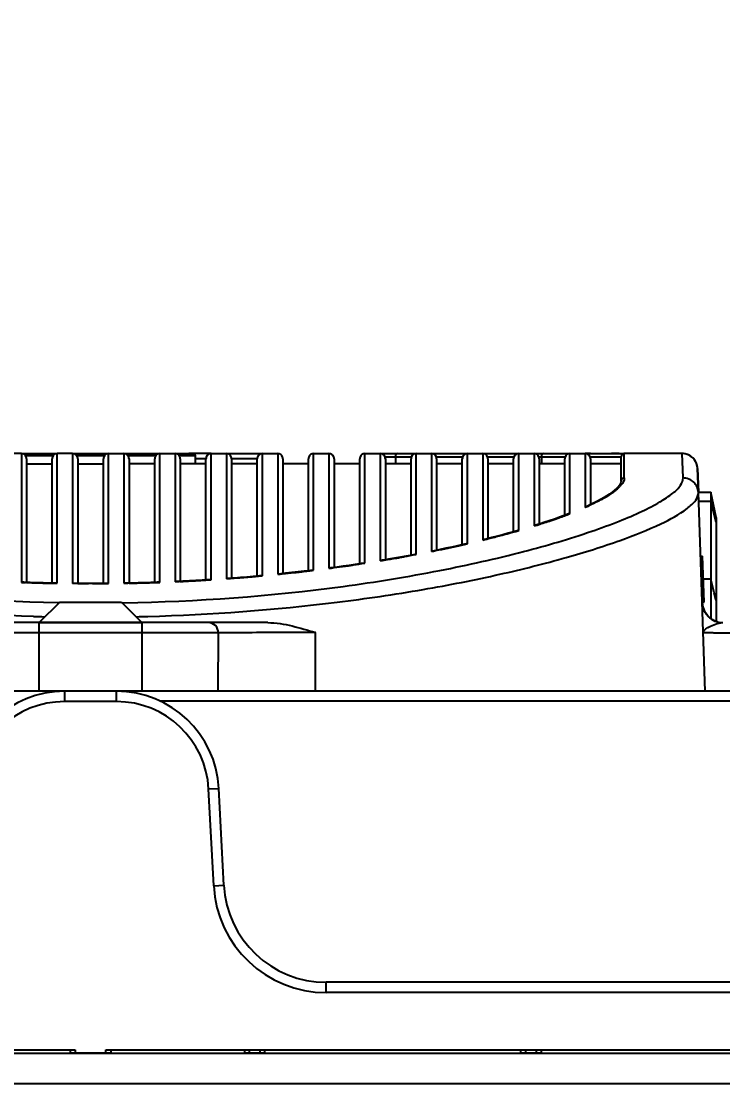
# Model space of a CAD drawing. Header units: millimetres. Extents: x -1070 to 42146, y 1440 to 12921.
# Drawn here: x 903.8 to 972.2, y 3962.4 to 4066.1 of the extents above; entities that cross this region are included whole.
import ezdxf

# ---------------------------------------------------------------- set-up
doc = ezdxf.new("R2010")
doc.units = ezdxf.units.MM
for name, color, linetype in [('DIM', 4, 'Continuous'), ('DW-PLUS-500X750实线CONTINUOUS', 7, 'Continuous'), ('EXT_COPY_GEOM_FEAT', 7, 'Continuous')]:
    doc.layers.add(name, color=color, linetype=linetype)
doc.styles.get("Standard").update_dxf_attribs({"font": 'arial.ttf'})
doc.dimstyles.new('ISO-200', dxfattribs={"dimtxt": 30, "dimasz": 25, "dimexe": 1.25, "dimexo": 5, "dimgap": 5, "dimtad": 1, "dimtoh": 1, "dimdec": 1, "dimdsep": 46, "dimtxsty": 'Standard', "dimcen": 2.5, "dimadec": 0, "dimazin": 0, "dimtfac": 1, "dimtdec": 1, "dimtmove": 0, "dimatfit": 3, "dimfxl": 1, "dimarcsym": 0})

# ---------------------------------------------------------------- blocks, each defined once
blk = doc.blocks.new('*D55')
at = {"layer": 'Defpoints', "color": 0, "transparency": 16777216}
for p in [(1055.52, 4083.8), (765.52, 3974.89), (1055.52, 3974.89)]:
    blk.add_point(p, dxfattribs=at)
at = {"layer": 'DIM', "color": 0, "lineweight": -2, "transparency": 16777216}
for p, q in [((765.52, 3979.89), (765.52, 4085.05)), ((1055.52, 3979.89), (1055.52, 4085.05)), ((790.52, 4083.8), (1030.52, 4083.8))]:
    blk.add_line(p, q, dxfattribs=at)
at = {"layer": 'DIM', "color": 0, "transparency": 16777216}
for points in [[(790.52, 4087.97), (790.52, 4079.64), (765.52, 4083.8)], [(1030.52, 4087.97), (1030.52, 4079.64), (1055.52, 4083.8)]]:
    blk.add_solid(points, dxfattribs=at)
at = {"layer": 'DIM', "color": 0, "lineweight": -3, "transparency": 16777216, "insert": (884.82, 4127.64), "char_height": 30, "attachment_point": 2}
blk.add_mtext('290 [11 3/8"]', dxfattribs=at)
blk = doc.blocks.new('*D56')
at = {"layer": 'Defpoints', "color": 0, "transparency": 16777216}
for p in [(1105.52, 4124.34), (715.52, 3975.69), (1105.52, 3975.69)]:
    blk.add_point(p, dxfattribs=at)
at = {"layer": 'DIM', "color": 0, "lineweight": -2, "transparency": 16777216}
for p, q in [((715.52, 3980.69), (715.52, 4125.59)), ((1105.52, 3980.69), (1105.52, 4125.59)), ((740.52, 4124.34), (1080.52, 4124.34))]:
    blk.add_line(p, q, dxfattribs=at)
at = {"layer": 'DIM', "color": 0, "transparency": 16777216}
for points in [[(740.52, 4128.51), (740.52, 4120.17), (715.52, 4124.34)], [(1080.52, 4128.51), (1080.52, 4120.17), (1105.52, 4124.34)]]:
    blk.add_solid(points, dxfattribs=at)
at = {"layer": 'DIM', "color": 0, "lineweight": -3, "transparency": 16777216, "insert": (884.82, 4168.18), "char_height": 30, "attachment_point": 2}
blk.add_mtext('390 [1\'-3 3/8"]', dxfattribs=at)

msp = doc.modelspace()

# ---------------------------------------------------------------- linework, layer by layer
at = {"color": 7, "linetype": 'Continuous', "lineweight": -3}
for p, q in [((921.155, 4023.89), (920.578, 4023.89)), ((920.966, 4023.39), (920.743, 4023.39)), ((921.373, 4023.39), (920.966, 4023.39)), ((922.272, 4023.89), (921.155, 4023.89)), ((921.772, 4023.39), (921.373, 4023.39)), ((923.772, 4023.89), (924.71, 4023.89)), ((925.189, 4023.39), (924.272, 4023.39)), ((924.71, 4023.89), (925.558, 4023.89)), ((925.755, 4023.39), (925.189, 4023.39)), ((925.558, 4023.89), (926.977, 4023.89)), ((926.283, 4023.39), (925.755, 4023.39)), ((926.772, 4023.39), (926.283, 4023.39)), ((926.977, 4023.89), (927.272, 4023.89)), ((938.772, 4023.89), (939.272, 4023.89)), ((939.272, 4023.89), (940.473, 4023.89)), ((958.22, 4023.89), (959.448, 4023.89)), ((962.067, 4023.89), (961.401, 4023.89)), ((969.717, 4022.443), (969.797, 4020.125)), ((969.797, 4020.14), (971.022, 4020.14)), ((969.829, 4019.236), (971.022, 4019.236)), ((971.522, 4017.64), (971.022, 4020.14)), ((971.022, 4020.14), (971.022, 4019.236)), ((971.522, 4017.188), (971.022, 4019.236)), ((971.022, 4019.236), (971.022, 4011.622)), ((971.522, 4017.64), (971.522, 4017.188)), ((971.522, 4017.188), (971.522, 4015.49)), ((971.522, 4015.49), (971.522, 4009.575)), ((970.015, 4013.89), (970.215, 4013.89)), ((970.372, 4009.39), (970.215, 4013.89)), ((971.022, 4011.622), (970.295, 4011.622)), ((971.342, 4010.31), (971.022, 4011.622)), ((971.022, 4011.622), (971.022, 4010.609)), ((971.022, 4010.609), (971.022, 4010.015)), ((971.022, 4010.015), (971.022, 4009.372)), ((971.498, 4009.672), (971.342, 4010.31)), ((970.172, 4009.39), (970.372, 4009.39)), ((971.022, 4009.372), (971.022, 4008.688)), ((971.522, 4009.575), (971.498, 4009.672)), ((971.522, 4009.575), (971.522, 4009.256)), ((971.522, 4009.256), (971.522, 4008.905)), ((971.522, 4008.905), (971.522, 4007.504)), ((971.022, 4008.688), (971.022, 4007.759)), ((971.536, 4007.495), (971.469, 4007.521)), ((971.604, 4007.474), (971.536, 4007.495))]:
    msp.add_line(p, q, dxfattribs=at)
for points in [[(970.413, 4008.48), (970.356, 4008.595), (970.305, 4008.714), (970.263, 4008.838), (970.228, 4008.965), (970.201, 4009.095), (970.183, 4009.227)], [(970.423, 4008.462), (970.345, 4008.62), (970.279, 4008.789), (970.226, 4008.97), (970.191, 4009.16)], [(970.619, 4008.167), (970.545, 4008.266), (970.476, 4008.37), (970.413, 4008.48)], [(970.607, 4008.183), (970.511, 4008.317), (970.423, 4008.462)], [(971.469, 4007.521), (971.454, 4007.527), (971.359, 4007.569), (971.254, 4007.624), (971.146, 4007.69), (971.037, 4007.766), (970.926, 4007.853), (970.817, 4007.951), (970.709, 4008.061), (970.607, 4008.183)], [(971.47, 4007.521), (971.433, 4007.536), (971.359, 4007.57), (971.281, 4007.609), (971.201, 4007.655), (971.118, 4007.709), (971.033, 4007.769)], [(971.583, 4007.48), (971.566, 4007.485), (971.503, 4007.508), (971.47, 4007.521)], [(971.65, 4007.461), (971.614, 4007.47), (971.604, 4007.474)]]:
    msp.add_lwpolyline(points, dxfattribs=at)
at = {"color": 1, "lineweight": -3}
msp.add_lwpolyline([(660.622, 3965.39), (1160.622, 3965.39), (1160.622, 3962.39), (660.622, 3962.39)], close=True, dxfattribs=at)
at = {"color": 7, "linetype": 'Continuous', "lineweight": -3}
for start, end in [(80.22283, 90), (80.38961, 89.98789), (11.59797, 80.38961), (70.2662, 80.22283), (50.67114, 70.2662), (40.93287, 50.67114), (21.33781, 40.93287), (11.59953, 21.33781), (2, 11.59953), (1.99958, 11.59797)]:
    msp.add_arc((968.217, 4022.39), 1.5, start, end, dxfattribs=at)
at = {"layer": 'DW-PLUS-500X750实线CONTINUOUS', "color": 7, "lineweight": -3}
for p, q in [((907.522, 4009.39), (905.522, 4007.39)), ((907.522, 4009.39), (913.522, 4009.39)), ((913.522, 4009.39), (915.522, 4007.39)), ((905.522, 4000.69), (905.522, 4007.39)), ((905.522, 4007.39), (915.522, 4007.39)), ((915.522, 4007.39), (915.522, 4000.69)), ((989.209, 4000.69), (831.834, 4000.69)), ((908, 3999.69), (908, 4000.69)), ((913.044, 3999.69), (913.044, 4000.69)), ((913.044, 3999.69), (908, 3999.69)), ((989.209, 3999.743), (917.293, 3999.743)), ((922.031, 3991.161), (923.03, 3991.214)), ((923.525, 3981.767), (923.03, 3991.214)), ((922.526, 3981.715), (922.031, 3991.161)), ((922.526, 3981.715), (923.525, 3981.767)), ((1044.522, 3972.29), (933.511, 3972.29)), ((933.511, 3971.29), (933.511, 3972.29)), ((1045.471, 3971.29), (933.511, 3971.29)), ((786.022, 3965.69), (909.022, 3965.69)), ((908.522, 3965.69), (908.522, 3965.39)), ((912.522, 3965.39), (908.522, 3965.39)), ((909.022, 3965.69), (909.022, 3965.39)), ((912.022, 3965.69), (1035.022, 3965.69)), ((912.022, 3965.39), (912.022, 3965.69)), ((912.522, 3965.39), (912.522, 3965.69)), ((925.522, 3965.69), (925.522, 3965.39)), ((927.522, 3965.39), (925.522, 3965.39)), ((925.99, 3965.69), (925.99, 3965.39)), ((927.053, 3965.39), (927.053, 3965.69)), ((927.522, 3965.39), (927.522, 3965.69)), ((927.522, 3965.39), (927.522, 3965.69)), ((952.49, 3965.39), (952.49, 3965.69)), ((954.49, 3965.39), (952.49, 3965.39)), ((952.959, 3965.39), (952.959, 3965.69)), ((954.022, 3965.39), (954.022, 3965.69)), ((954.49, 3965.39), (954.49, 3965.69))]:
    msp.add_line(p, q, dxfattribs=at)
for centre, radius, start, end in [((908, 3990.69), 10, 90, 177), ((913.044, 3990.69), 10, 3, 90), ((908, 3990.69), 9, 90, 177), ((913.044, 3990.69), 9, 3, 90), ((933.511, 3982.29), 11, 183, 270), ((933.511, 3982.29), 10, 183, 270)]:
    msp.add_arc(centre, radius, start, end, dxfattribs=at)
at = {"layer": 'EXT_COPY_GEOM_FEAT', "color": 7, "linetype": 'Continuous', "lineweight": -3}
for p, q in [((903.772, 4023.89), (902.272, 4023.89)), ((903.772, 4023.89), (904.945, 4023.89)), ((903.772, 4023.89), (903.772, 4022.474)), ((904.172, 4023.69), (904.31, 4023.69)), ((904.272, 4023.39), (904.272, 4023.273)), ((904.31, 4023.69), (904.928, 4023.69)), ((904.928, 4023.69), (905.274, 4023.69)), ((904.945, 4023.89), (905.456, 4023.89)), ((905.274, 4023.69), (905.836, 4023.69)), ((905.456, 4023.89), (905.637, 4023.89)), ((905.637, 4023.89), (907.052, 4023.89)), ((905.836, 4023.69), (906.772, 4023.69)), ((906.772, 4023.69), (906.872, 4023.69)), ((906.772, 4023.36), (906.772, 4023.39)), ((906.772, 4022.338), (906.772, 4023.36)), ((907.052, 4023.89), (907.272, 4023.89)), ((908.772, 4023.89), (907.272, 4023.89)), ((907.272, 4023.416), (907.272, 4023.89)), ((907.272, 4022.018), (907.272, 4023.416)), ((908.772, 4023.89), (909.934, 4023.89)), ((908.772, 4023.89), (908.772, 4022.461)), ((909.172, 4023.69), (909.395, 4023.69)), ((909.272, 4023.39), (909.272, 4023.272)), ((909.395, 4023.69), (909.844, 4023.69)), ((909.844, 4023.69), (910.295, 4023.69)), ((909.934, 4023.89), (910.404, 4023.89)), ((910.295, 4023.69), (910.748, 4023.69)), ((910.404, 4023.89), (910.64, 4023.89)), ((910.64, 4023.89), (912.042, 4023.89)), ((910.748, 4023.69), (911.772, 4023.69)), ((911.772, 4023.69), (911.872, 4023.69)), ((911.772, 4023.36), (911.772, 4023.39)), ((911.772, 4022.336), (911.772, 4023.36)), ((912.042, 4023.89), (912.272, 4023.89)), ((912.272, 4023.89), (913.772, 4023.89)), ((912.272, 4023.416), (912.272, 4023.89)), ((912.272, 4022.017), (912.272, 4023.416)), ((913.772, 4023.89), (914.828, 4023.89)), ((913.772, 4023.89), (913.772, 4022.463)), ((914.172, 4023.69), (914.387, 4023.69)), ((914.272, 4023.39), (914.272, 4023.272)), ((914.387, 4023.69), (914.806, 4023.69)), ((914.806, 4023.69), (915.207, 4023.69)), ((914.828, 4023.89), (915.406, 4023.89)), ((915.207, 4023.69), (915.769, 4023.69)), ((915.406, 4023.89), (915.588, 4023.89)), ((915.588, 4023.89), (917.17, 4023.89)), ((915.769, 4023.69), (916.772, 4023.69)), ((916.772, 4023.69), (916.872, 4023.69)), ((916.772, 4023.359), (916.772, 4023.39)), ((916.772, 4022.34), (916.772, 4023.359)), ((917.272, 4023.89), (918.772, 4023.89)), ((917.272, 4023.417), (917.272, 4023.89)), ((917.272, 4022.029), (917.272, 4023.417)), ((918.772, 4023.89), (919.263, 4023.89)), ((918.772, 4023.89), (919.301, 4023.89)), ((918.772, 4023.89), (918.772, 4022.48)), ((919.172, 4023.69), (919.337, 4023.69)), ((919.263, 4023.89), (919.914, 4023.89)), ((919.272, 4023.39), (919.272, 4023.273)), ((919.301, 4023.89), (919.742, 4023.89)), ((919.337, 4023.69), (919.913, 4023.69)), ((919.742, 4023.89), (920.34, 4023.89)), ((919.913, 4023.69), (920.342, 4023.69)), ((919.914, 4023.89), (920.513, 4023.89)), ((920.543, 4023.89), (920.09, 4023.89)), ((920.34, 4023.89), (920.47, 4023.89)), ((920.342, 4023.69), (920.5, 4023.69)), ((920.47, 4023.89), (920.543, 4023.89)), ((920.5, 4023.69), (920.738, 4023.69)), ((920.513, 4023.89), (920.541, 4023.89)), ((920.541, 4023.89), (920.543, 4023.89)), ((920.738, 4023.69), (920.743, 4023.69)), ((920.743, 4022.89), (920.743, 4023.69)), ((921.772, 4023.359), (921.772, 4023.39)), ((921.772, 4022.35), (921.772, 4023.359)), ((922.272, 4023.89), (923.772, 4023.89)), ((922.272, 4023.421), (922.272, 4023.89)), ((922.272, 4022.054), (922.272, 4023.421)), ((923.772, 4023.89), (923.772, 4022.513)), ((924.272, 4023.39), (924.272, 4023.274)), ((926.772, 4023.358), (926.772, 4023.39)), ((926.772, 4022.366), (926.772, 4023.358)), ((927.272, 4023.89), (928.772, 4023.89)), ((927.272, 4023.426), (927.272, 4023.89)), ((927.272, 4022.094), (927.272, 4023.426)), ((928.772, 4023.89), (928.772, 4022.561)), ((929.272, 4023.39), (929.272, 4023.276)), ((931.772, 4023.357), (931.772, 4023.39)), ((931.772, 4022.389), (931.772, 4023.357)), ((932.272, 4023.89), (933.772, 4023.89)), ((932.272, 4023.433), (932.272, 4023.89)), ((932.272, 4022.15), (932.272, 4023.433)), ((933.772, 4023.89), (933.772, 4022.245)), ((934.272, 4023.39), (934.272, 4023.279)), ((936.772, 4023.356), (936.772, 4023.39)), ((936.772, 4022.421), (936.772, 4023.356)), ((937.272, 4023.89), (938.772, 4023.89)), ((937.272, 4023.443), (937.272, 4023.89)), ((937.272, 4021.809), (937.272, 4023.443)), ((938.772, 4023.89), (939.865, 4023.89)), ((938.772, 4023.89), (938.772, 4022.337)), ((939.23, 4023.59), (939.446, 4023.59)), ((939.272, 4023.39), (939.272, 4023.282)), ((939.446, 4023.59), (939.895, 4023.59)), ((939.865, 4023.89), (940.266, 4023.89)), ((939.895, 4023.59), (940.128, 4023.59)), ((940.128, 4023.59), (940.247, 4023.59)), ((940.247, 4023.59), (940.473, 4023.59)), ((940.247, 4023.59), (940.247, 4022.89)), ((940.266, 4023.89), (940.473, 4023.89)), ((940.473, 4023.89), (941.772, 4023.89)), ((940.473, 4023.59), (941.813, 4023.59)), ((941.772, 4023.89), (942.272, 4023.89)), ((941.772, 4023.355), (941.772, 4023.39)), ((941.772, 4022.47), (941.772, 4023.355)), ((942.272, 4023.89), (943.772, 4023.89)), ((942.272, 4023.46), (942.272, 4023.89)), ((942.272, 4021.944), (942.272, 4023.46)), ((943.772, 4023.89), (944.272, 4023.89)), ((943.772, 4023.89), (943.772, 4022.486)), ((944.23, 4023.59), (946.813, 4023.59)), ((944.272, 4023.89), (946.772, 4023.89)), ((944.272, 4023.39), (944.272, 4023.272)), ((946.772, 4023.89), (947.022, 4023.89)), ((946.772, 4023.359), (946.772, 4023.39)), ((946.772, 4022.368), (946.772, 4023.359)), ((947.022, 4023.89), (947.272, 4023.89)), ((947.272, 4023.89), (948.772, 4023.89)), ((947.272, 4023.43), (947.272, 4023.89)), ((947.272, 4022.102), (947.272, 4023.43)), ((948.772, 4023.89), (949.272, 4023.89)), ((948.772, 4023.89), (948.772, 4022.209)), ((949.23, 4023.59), (951.813, 4023.59)), ((949.272, 4023.89), (951.772, 4023.89)), ((949.272, 4023.39), (949.272, 4023.279)), ((951.772, 4023.89), (952.272, 4023.89)), ((951.772, 4023.356), (951.772, 4023.39)), ((951.772, 4022.452), (951.772, 4023.356)), ((952.272, 4023.89), (953.772, 4023.89)), ((952.272, 4023.457), (952.272, 4023.89)), ((952.272, 4021.901), (952.272, 4023.457)), ((953.772, 4023.89), (954.272, 4023.89)), ((953.772, 4023.89), (953.772, 4022.483)), ((954.23, 4023.59), (954.49, 4023.59)), ((954.272, 4023.89), (954.49, 4023.89)), ((954.272, 4023.39), (954.272, 4023.294)), ((954.49, 4023.89), (954.716, 4023.89)), ((954.49, 4023.59), (954.765, 4023.59)), ((954.49, 4023.59), (954.49, 4023.39)), ((954.49, 4023.39), (954.49, 4022.89)), ((954.716, 4023.89), (955.021, 4023.89)), ((954.765, 4023.59), (955.303, 4023.59)), ((955.021, 4023.89), (955.321, 4023.89)), ((955.303, 4023.59), (955.824, 4023.59)), ((955.321, 4023.89), (955.905, 4023.89)), ((955.824, 4023.59), (956.078, 4023.59)), ((955.905, 4023.89), (957.009, 4023.89)), ((956.078, 4023.59), (956.813, 4023.59)), ((956.772, 4023.359), (956.772, 4023.39)), ((956.772, 4022.396), (956.772, 4023.359)), ((957.009, 4023.89), (957.272, 4023.89)), ((957.272, 4023.89), (958.772, 4023.89)), ((957.272, 4023.445), (957.272, 4023.89)), ((957.272, 4022.173), (957.272, 4023.445)), ((958.772, 4023.89), (959.763, 4023.89)), ((958.772, 4023.89), (958.772, 4022.407)), ((959.272, 4023.89), (958.78, 4023.89)), ((959.23, 4023.59), (959.772, 4023.59)), ((959.272, 4023.39), (959.272, 4023.291)), ((959.763, 4023.89), (960.613, 4023.89)), ((959.772, 4023.59), (960.265, 4023.59)), ((960.265, 4023.59), (961.094, 4023.59)), ((960.613, 4023.89), (960.864, 4023.89)), ((960.864, 4023.89), (962.563, 4023.89)), ((961.094, 4023.59), (962.272, 4023.59)), ((961.809, 4023.89), (961.341, 4023.89)), ((962.272, 4023.525), (962.272, 4023.59)), ((962.272, 4023), (962.272, 4023.525)), ((968.217, 4023.89), (962.572, 4023.89)), ((962.572, 4023.48), (962.572, 4023.89)), ((962.572, 4022.562), (962.572, 4023.48)), ((968.3, 4021.514), (968.217, 4023.89)), ((903.772, 4022.474), (903.772, 4022.042)), ((904.272, 4023.273), (904.272, 4022.354)), ((904.272, 4022.89), (906.772, 4022.89)), ((904.272, 4022.354), (904.272, 4012.035)), ((906.772, 4011.985), (906.772, 4022.338)), ((908.772, 4022.461), (908.772, 4022.083)), ((909.272, 4023.272), (909.272, 4022.346)), ((909.272, 4022.89), (911.772, 4022.89)), ((909.272, 4022.346), (909.272, 4011.939)), ((911.772, 4011.954), (911.772, 4022.336)), ((913.772, 4022.463), (913.772, 4022.086)), ((914.272, 4023.272), (914.272, 4022.348)), ((916.772, 4022.89), (914.272, 4022.89)), ((914.272, 4022.348), (914.272, 4011.971)), ((916.772, 4012.045), (916.772, 4022.34)), ((918.772, 4022.48), (918.772, 4022.108)), ((919.272, 4023.273), (919.272, 4022.362)), ((921.772, 4022.89), (919.272, 4022.89)), ((919.272, 4022.362), (919.272, 4012.131)), ((921.772, 4012.259), (921.772, 4022.35)), ((923.772, 4022.513), (923.772, 4022.095)), ((924.272, 4023.274), (924.272, 4022.386)), ((926.772, 4022.89), (924.272, 4022.89)), ((924.272, 4022.386), (924.272, 4012.421)), ((926.772, 4012.599), (926.772, 4022.366)), ((928.772, 4022.561), (928.772, 4022.159)), ((929.272, 4023.276), (929.272, 4022.421)), ((931.772, 4022.89), (929.272, 4022.89)), ((929.272, 4022.421), (929.272, 4012.844)), ((931.772, 4014.055), (931.772, 4022.389)), ((934.272, 4023.279), (934.272, 4022.468)), ((936.772, 4022.89), (934.272, 4022.89)), ((934.272, 4022.468), (934.272, 4013.405)), ((936.772, 4014.6), (936.772, 4022.421)), ((938.772, 4022.337), (938.772, 4021.934)), ((939.272, 4023.282), (939.272, 4022.519)), ((941.772, 4022.89), (939.272, 4022.89)), ((939.272, 4022.519), (939.272, 4022.213)), ((941.772, 4015.282), (941.772, 4022.47)), ((943.772, 4022.486), (943.772, 4022.114)), ((944.272, 4023.272), (944.272, 4022.337)), ((946.772, 4022.89), (944.272, 4022.89)), ((944.272, 4022.337), (944.272, 4015.026)), ((946.772, 4016.406), (946.772, 4022.368)), ((949.272, 4023.279), (949.272, 4022.461)), ((951.772, 4022.89), (949.272, 4022.89)), ((949.272, 4022.461), (949.272, 4016.93)), ((951.772, 4017.384), (951.772, 4022.452)), ((953.772, 4022.483), (953.772, 4022.118)), ((954.272, 4023.294), (954.272, 4022.345)), ((956.772, 4022.89), (954.272, 4022.89)), ((954.272, 4022.345), (954.272, 4018.074)), ((956.772, 4019.566), (956.772, 4022.396)), ((958.772, 4022.407), (958.772, 4022.022)), ((959.272, 4023.291), (959.272, 4022.322)), ((962.272, 4022.89), (959.272, 4022.89)), ((959.272, 4022.322), (959.272, 4020.325)), ((962.272, 4022.542), (962.272, 4023)), ((962.272, 4021.953), (962.272, 4022.542)), ((962.572, 4022.251), (962.572, 4022.562)), ((969.799, 4020.077), (969.717, 4022.443)), ((903.772, 4022.042), (903.772, 4012.47)), ((907.272, 4012.396), (907.272, 4022.018)), ((908.772, 4022.083), (908.772, 4012.22)), ((912.272, 4012.378), (912.272, 4022.017)), ((913.772, 4022.086), (913.772, 4012.239)), ((917.272, 4012.481), (917.272, 4022.029)), ((918.772, 4022.108), (918.772, 4012.389)), ((922.272, 4012.707), (922.272, 4022.054)), ((923.772, 4022.095), (923.772, 4012.807)), ((927.272, 4013.059), (927.272, 4022.094)), ((928.772, 4022.159), (928.772, 4013.218)), ((932.272, 4013.541), (932.272, 4022.15)), ((933.772, 4022.245), (933.772, 4021.815)), ((933.772, 4021.815), (933.772, 4013.767)), ((937.272, 4014.162), (937.272, 4021.809)), ((938.772, 4021.934), (938.772, 4014.417)), ((939.272, 4022.213), (939.272, 4014.989)), ((942.272, 4014.935), (942.272, 4021.944)), ((943.772, 4022.114), (943.772, 4015.204)), ((947.272, 4016.033), (947.272, 4022.102)), ((948.772, 4022.209), (948.772, 4016.385)), ((952.272, 4017.168), (952.272, 4021.901)), ((953.772, 4022.118), (953.772, 4018.371)), ((957.272, 4018.771), (957.272, 4022.173)), ((958.772, 4022.022), (958.772, 4020.013)), ((962.272, 4021.233), (962.272, 4021.953)), ((962.572, 4021.907), (962.572, 4022.251)), ((962.572, 4021.531), (962.572, 4021.907)), ((959.272, 4020.325), (959.272, 4019.778)), ((961.892, 4020.549), (961.562, 4020.25)), ((962.125, 4020.832), (961.892, 4020.549)), ((962.248, 4021.083), (962.125, 4020.832)), ((962.271, 4021.216), (962.248, 4021.083)), ((962.272, 4021.233), (962.271, 4021.216)), ((956.772, 4018.217), (956.772, 4019.566)), ((958.772, 4020.013), (958.772, 4018.643)), ((959.272, 4019.778), (959.272, 4018.907)), ((970.476, 4000.69), (969.799, 4020.077)), ((953.772, 4018.371), (953.772, 4017.63)), ((956.772, 4017.866), (956.772, 4018.217)), ((957.272, 4018.029), (957.272, 4018.771)), ((959.127, 4018.837), (958.942, 4018.752)), ((951.772, 4016.638), (951.772, 4017.384)), ((952.272, 4016.382), (952.272, 4017.168)), ((953.772, 4017.63), (953.772, 4016.829)), ((954.272, 4018.074), (954.272, 4017.007)), ((955.757, 4017.501), (955.254, 4017.328)), ((956.242, 4017.672), (955.757, 4017.501)), ((956.71, 4017.843), (956.242, 4017.672)), ((957.117, 4017.996), (956.71, 4017.843)), ((946.772, 4015.52), (946.772, 4016.406)), ((948.772, 4016.385), (948.772, 4015.453)), ((949.272, 4016.93), (949.272, 4015.594)), ((951.263, 4016.117), (950.737, 4015.975)), ((951.778, 4016.26), (951.263, 4016.117)), ((951.772, 4016.259), (951.772, 4016.638)), ((952.139, 4016.363), (951.778, 4016.26)), ((954.155, 4016.969), (953.91, 4016.892)), ((941.772, 4014.437), (941.772, 4015.282)), ((943.772, 4015.204), (943.772, 4014.341)), ((946.772, 4014.997), (946.772, 4015.52)), ((947.149, 4015.083), (946.835, 4015.011)), ((947.272, 4015.095), (947.272, 4016.033)), ((949.098, 4015.551), (948.897, 4015.5)), ((950.737, 4015.975), (950.201, 4015.833)), ((931.772, 4013.069), (931.772, 4014.055)), ((936.772, 4013.677), (936.772, 4014.6)), ((937.272, 4013.192), (937.272, 4014.162)), ((938.772, 4014.417), (938.772, 4013.43)), ((939.272, 4014.989), (939.272, 4013.527)), ((941.772, 4013.968), (941.772, 4014.437)), ((942.155, 4014.04), (941.883, 4013.989)), ((942.272, 4014.048), (942.272, 4014.935)), ((944.036, 4014.408), (943.89, 4014.379)), ((944.272, 4015.026), (944.272, 4014.457)), ((945.737, 4014.766), (945.177, 4014.646)), ((946.29, 4014.888), (945.737, 4014.766)), ((946.835, 4015.011), (946.29, 4014.888)), ((927.272, 4011.968), (927.272, 4013.059)), ((928.772, 4013.218), (928.772, 4012.136)), ((931.772, 4012.455), (931.772, 4013.069)), ((932.272, 4012.503), (932.272, 4013.541)), ((933.772, 4013.767), (933.772, 4012.693)), ((934.272, 4013.405), (934.272, 4012.772)), ((935.749, 4012.978), (935.156, 4012.894)), ((936.338, 4013.064), (935.749, 4012.978)), ((936.772, 4013.129), (936.338, 4013.064)), ((936.772, 4013.129), (936.772, 4013.677)), ((936.923, 4013.152), (936.772, 4013.129)), ((937.159, 4013.188), (936.923, 4013.152)), ((938.991, 4013.48), (938.885, 4013.462)), ((939.272, 4013.527), (938.991, 4013.48)), ((940.742, 4013.781), (940.163, 4013.679)), ((941.315, 4013.884), (940.742, 4013.781)), ((941.883, 4013.989), (941.315, 4013.884)), ((903.772, 4012.47), (903.772, 4011.325)), ((904.272, 4012.035), (904.272, 4011.333)), ((906.772, 4011.252), (906.772, 4011.985)), ((907.272, 4011.231), (907.272, 4012.396)), ((908.772, 4012.22), (908.772, 4011.21)), ((909.272, 4011.939), (909.272, 4011.221)), ((911.772, 4011.221), (911.772, 4011.954)), ((912.272, 4011.21), (912.272, 4012.378)), ((913.772, 4012.239), (913.772, 4011.231)), ((914.272, 4011.971), (914.272, 4011.252)), ((916.772, 4011.333), (916.772, 4012.045)), ((917.272, 4011.325), (917.272, 4012.481)), ((918.772, 4012.389), (918.772, 4011.386)), ((919.272, 4012.131), (919.272, 4011.421)), ((921.772, 4011.557), (921.772, 4012.259)), ((922.272, 4011.577), (922.272, 4012.707)), ((923.772, 4012.807), (923.772, 4011.679)), ((924.272, 4012.421), (924.272, 4011.728)), ((926.772, 4011.934), (926.375, 4011.899)), ((926.772, 4011.934), (926.772, 4012.599)), ((926.984, 4011.953), (926.772, 4011.934)), ((927.164, 4011.969), (926.984, 4011.953)), ((928.772, 4012.136), (928.772, 4012.113)), ((929.228, 4012.172), (928.88, 4012.136)), ((929.272, 4012.164), (929.165, 4012.153)), ((929.272, 4012.844), (929.272, 4012.176)), ((930.756, 4012.337), (930.152, 4012.27)), ((931.358, 4012.406), (930.756, 4012.337)), ((931.772, 4012.455), (931.358, 4012.406)), ((931.956, 4012.477), (931.772, 4012.455)), ((932.162, 4012.502), (931.956, 4012.477)), ((933.958, 4012.73), (933.882, 4012.72)), ((934.272, 4012.772), (933.958, 4012.73)), ((934.272, 4012.76), (934.167, 4012.746)), ((904.02, 4011.328), (903.877, 4011.333)), ((904.272, 4011.319), (904.02, 4011.328)), ((904.272, 4011.308), (904.159, 4011.312)), ((905.885, 4011.271), (905.263, 4011.288)), ((906.508, 4011.257), (905.885, 4011.271)), ((906.772, 4011.252), (906.508, 4011.257)), ((907.166, 4011.244), (906.772, 4011.252)), ((908.966, 4011.209), (908.772, 4011.21)), ((909.05, 4011.219), (908.877, 4011.221)), ((909.272, 4011.206), (908.966, 4011.209)), ((909.272, 4011.218), (909.05, 4011.219)), ((910.522, 4011.202), (910.327, 4011.202)), ((910.522, 4011.213), (910.337, 4011.213)), ((910.706, 4011.213), (910.522, 4011.213)), ((910.522, 4011.213), (910.522, 4011.202)), ((910.716, 4011.202), (910.522, 4011.202)), ((911.135, 4011.214), (910.706, 4011.213)), ((911.993, 4011.219), (911.772, 4011.218)), ((912.167, 4011.221), (911.993, 4011.219)), ((914.263, 4011.251), (913.877, 4011.244)), ((914.272, 4011.24), (914.161, 4011.238)), ((915.78, 4011.288), (915.158, 4011.271)), ((916.402, 4011.307), (915.78, 4011.288)), ((916.772, 4011.319), (916.402, 4011.307)), ((917.023, 4011.328), (916.772, 4011.319)), ((917.166, 4011.333), (917.023, 4011.328)), ((919.252, 4011.42), (918.877, 4011.402)), ((919.272, 4011.409), (919.162, 4011.404)), ((920.772, 4011.498), (920.154, 4011.465)), ((921.39, 4011.534), (920.772, 4011.498)), ((921.772, 4011.557), (921.39, 4011.534)), ((922.006, 4011.571), (921.772, 4011.557)), ((922.165, 4011.581), (922.006, 4011.571)), ((924.24, 4011.726), (923.878, 4011.698)), ((924.272, 4011.716), (924.163, 4011.708)), ((925.764, 4011.846), (925.151, 4011.796)), ((926.375, 4011.899), (925.764, 4011.846)), ((907.522, 4009.39), (905.522, 4007.39)), ((907.462, 4009.33), (907.262, 4009.334)), ((907.522, 4009.39), (913.522, 4009.39)), ((913.522, 4009.39), (915.522, 4007.39)), ((913.581, 4009.33), (913.781, 4009.334)), ((906.933, 4007.39), (899.054, 4007.39)), ((908.962, 4007.39), (906.933, 4007.39)), ((912.081, 4007.39), (908.962, 4007.39)), ((914.11, 4007.39), (912.081, 4007.39)), ((921.989, 4007.39), (914.11, 4007.39)), ((927.812, 4007.39), (921.989, 4007.39)), ((922.987, 4006.39), (898.056, 4006.39)), ((922.979, 4000.69), (922.987, 4006.39)), ((932.447, 4000.69), (932.446, 4006.425)), ((908, 4000.69), (831.834, 4000.69)), ((913.044, 4000.69), (908, 4000.69)), ((908, 3999.69), (908, 4000.69)), ((989.209, 4000.69), (913.044, 4000.69)), ((913.044, 3999.69), (913.044, 4000.69)), ((913.044, 3999.69), (908, 3999.69)), ((989.209, 3999.743), (917.293, 3999.743))]:
    msp.add_line(p, q, dxfattribs=at)
for points in [[(961.562, 4020.25), (961.143, 4019.939), (960.613, 4019.605), (959.953, 4019.241)], [(959.953, 4019.241), (959.162, 4018.853), (959.127, 4018.837)], [(955.254, 4017.328), (954.734, 4017.156), (954.197, 4016.982), (954.155, 4016.969)], [(950.201, 4015.833), (949.655, 4015.691), (949.098, 4015.551)], [(945.177, 4014.646), (944.61, 4014.527), (944.036, 4014.408)], [(940.163, 4013.679), (939.58, 4013.579), (939.272, 4013.527)], [(930.152, 4012.27), (929.545, 4012.205), (929.228, 4012.172)], [(935.156, 4012.894), (934.559, 4012.811), (934.272, 4012.772)], [(905.263, 4011.288), (904.641, 4011.307), (904.272, 4011.319)], [(910.337, 4011.213), (909.908, 4011.214), (909.479, 4011.216), (909.272, 4011.218)], [(911.772, 4011.218), (911.564, 4011.216), (911.135, 4011.214)], [(915.158, 4011.271), (914.535, 4011.257), (914.263, 4011.251)], [(920.154, 4011.465), (919.534, 4011.433), (919.252, 4011.42)], [(925.151, 4011.796), (924.537, 4011.748), (924.24, 4011.726)]]:
    msp.add_lwpolyline(points, dxfattribs=at)
for centre, radius, start, end in [((903.772, 4023.39), 0.5, 18.75, 90), ((903.772, 4023.39), 0.5, 0, 18.75), ((907.272, 4023.39), 0.5, 161.25, 180), ((907.272, 4023.39), 0.5, 90, 161.25), ((908.772, 4023.39), 0.5, 18.75, 90), ((908.772, 4023.39), 0.5, 0, 18.75), ((912.272, 4023.39), 0.5, 161.25, 180), ((912.272, 4023.39), 0.5, 90, 161.25), ((913.772, 4023.39), 0.5, 18.75, 90), ((913.772, 4023.39), 0.5, 0, 18.75), ((917.272, 4023.39), 0.5, 161.25, 180), ((917.272, 4023.39), 0.5, 90, 161.25), ((918.772, 4023.39), 0.5, 18.75, 90), ((918.772, 4023.39), 0.5, 0, 18.75), ((920.543, 4023.69), 0.2, 0, 90), ((922.272, 4023.39), 0.5, 161.25, 180), ((922.272, 4023.39), 0.5, 90, 161.25), ((923.772, 4023.39), 0.5, 18.75, 90), ((923.772, 4023.39), 0.5, 0, 18.75), ((927.272, 4023.39), 0.5, 161.25, 180), ((927.272, 4023.39), 0.5, 90, 161.25), ((928.772, 4023.39), 0.5, 18.75, 90), ((928.772, 4023.39), 0.5, 0, 18.75), ((932.272, 4023.39), 0.5, 161.25, 180), ((932.272, 4023.39), 0.5, 90, 161.25), ((933.772, 4023.39), 0.5, 18.75, 90), ((933.772, 4023.39), 0.5, 0, 18.75), ((937.272, 4023.39), 0.5, 161.25, 180), ((937.272, 4023.39), 0.5, 90, 161.25), ((938.772, 4023.39), 0.5, 18.75, 90), ((938.772, 4023.39), 0.5, 0, 18.75), ((942.272, 4023.39), 0.5, 161.25, 180), ((942.272, 4023.39), 0.5, 90, 161.25), ((943.772, 4023.39), 0.5, 18.75, 90), ((943.772, 4023.39), 0.5, 0, 18.75), ((947.272, 4023.39), 0.5, 161.25, 180), ((947.272, 4023.39), 0.5, 90, 161.25), ((948.772, 4023.39), 0.5, 18.75, 90), ((948.772, 4023.39), 0.5, 0, 18.75), ((952.272, 4023.39), 0.5, 161.25, 180), ((952.272, 4023.39), 0.5, 90, 161.25), ((953.772, 4023.39), 0.5, 18.75, 90), ((953.772, 4023.39), 0.5, 0, 18.75), ((957.272, 4023.39), 0.5, 161.25, 180), ((957.272, 4023.39), 0.5, 90, 161.25), ((958.772, 4023.39), 0.5, 18.75, 90), ((958.772, 4023.39), 0.5, 0, 18.75), ((962.572, 4023.59), 0.3, 90, 180), ((968.217, 4022.39), 1.5, 2, 89.99999), ((968.217, 4022.39), 1.5, 2, 90), ((959.792, 4022.871), 3.217, 313.78623, 317.08107), ((954.152, 4030.857), 13.019, 298.47814, 301.10153), ((947.982, 4043.223), 26.843, 293.70029, 294.52174), ((935.579, 4075.931), 61.839, 287.4886, 288.72282), ((937.5, 4070.241), 55.833, 288.72966, 289.15201), ((938.58, 4067.133), 52.542, 289.15184, 289.58988), ((941.017, 4060.364), 45.349, 289.55645, 291.00402), ((957.3, 4017.515), 0.514, 93.14057, 110.87411), ((926.919, 4105), 92.173, 284.99684, 285.24388), ((928.342, 4099.81), 86.792, 285.23855, 286.0046), ((952.278, 4015.875), 0.507, 90.68641, 105.89142), ((933.216, 4083.334), 69.609, 287.1754, 287.51256), ((920.638, 4130.317), 118.26, 282.45133, 283.01541), ((923.653, 4117.607), 105.197, 283.81438, 284.04302), ((924.906, 4112.629), 100.063, 284.03886, 284.74954), ((926.23, 4107.571), 94.835, 284.75359, 284.99687), ((916.042, 4152.633), 141.045, 280.24399, 280.71723), ((917.828, 4143.431), 131.672, 281.36337, 281.54201), ((918.569, 4139.824), 127.989, 281.54022, 282.0832), ((919.354, 4136.14), 124.222, 282.08495, 282.26857), ((919.765, 4134.249), 122.287, 282.26856, 282.45353), ((912.937, 4171.491), 160.159, 278.04221, 278.18281), ((913.076, 4170.525), 159.183, 278.18281, 278.3237), ((913.374, 4168.496), 157.132, 278.32306, 278.74776), ((914.405, 4161.978), 150.533, 279.31557, 279.46913), ((914.831, 4159.437), 147.956, 279.4682, 279.93204), ((915.285, 4156.827), 145.307, 279.93296, 280.08874), ((915.525, 4155.479), 143.938, 280.08874, 280.24511), ((911.043, 4187.586), 176.367, 274.90146, 275.11664), ((911.104, 4186.899), 175.677, 275.11666, 275.28037), ((911.368, 4184.168), 172.934, 275.77588, 275.9069), ((911.5, 4182.904), 171.662, 275.94225, 276.3004), ((911.633, 4181.694), 170.445, 276.30066, 276.43225), ((911.712, 4180.993), 169.74, 276.43224, 276.564), ((911.818, 4180.075), 168.815, 276.56392, 276.78817), ((911.943, 4179.019), 167.752, 276.78822, 276.96017), ((912.45, 4175.023), 163.724, 277.48269, 277.62221), ((912.697, 4173.198), 161.882, 277.65895, 278.04179), ((910.487, 4194.996), 183.794, 267.90596, 268.02695), ((910.499, 4195.333), 184.13, 268.06194, 268.38981), ((910.507, 4195.627), 184.425, 268.38976, 268.51065), ((910.511, 4195.763), 184.561, 268.51064, 268.6315), ((910.515, 4195.936), 184.734, 268.63151, 268.83897), ((910.517, 4196.064), 184.862, 268.83895, 268.99395), ((910.522, 4196.433), 185.231, 269.6133, 269.9398), ((910.521, 4196.443), 185.241, 270.0602, 270.18049), ((910.521, 4196.427), 185.225, 270.18049, 270.3867), ((910.522, 4196.416), 185.214, 270.38671, 270.54139), ((910.526, 4196.071), 184.869, 271.00605, 271.12687), ((910.53, 4195.872), 184.67, 271.161, 271.48931), ((910.536, 4195.627), 184.425, 271.48935, 271.61024), ((910.541, 4195.453), 184.251, 271.61024, 271.73116), ((910.547, 4195.262), 184.059, 271.73115, 271.9381), ((910.555, 4195.024), 183.822, 271.9381, 272.09403), ((910.597, 4194.018), 182.814, 272.56297, 272.68553), ((910.618, 4193.572), 182.368, 272.71979, 273.05326), ((910.641, 4193.14), 181.935, 273.05335, 273.17604), ((910.656, 4192.873), 181.668, 273.17603, 273.29876), ((910.678, 4192.489), 181.284, 273.29873, 273.50846), ((910.708, 4191.994), 180.787, 273.50847, 273.66722), ((910.822, 4190.319), 179.109, 274.14603, 274.27174), ((910.891, 4189.415), 178.202, 274.30632, 274.64917), ((910.955, 4188.622), 177.406, 274.64934, 274.77538), ((910.992, 4188.171), 176.954, 274.77537, 274.9015), ((972.174, 4009.39), 2, 182, 269.99996), ((910.513, 4207.814), 199.892, 268.40401, 268.72404), ((910.53, 4207.814), 199.892, 271.27596, 271.59599), ((972.174, 4009.39), 2, 267.33327, 269.99994)]:
    msp.add_arc(centre, radius, start, end, dxfattribs=at)
for points, knots in [([(940.473, 4023.89), (940.412, 4023.89), (940.28, 4023.806), (940.247, 4023.665), (940.247, 4023.59)], [0, 0, 0, 0, 0.448637, 1, 1, 1, 1]), ([(954.716, 4023.89), (954.655, 4023.89), (954.523, 4023.806), (954.49, 4023.665), (954.49, 4023.59)], [0, 0, 0, 0, 0.4486371, 1, 1, 1, 1]), ([(907.262, 4009.334), (900.123, 4009.456), (889.79, 4010.211), (876.833, 4012.32), (868.735, 4014.133), (862.916, 4015.831), (859.089, 4017.226), (856.863, 4018.175), (855.104, 4019.071), (853.824, 4019.914), (853, 4020.67), (852.734, 4021.268), (852.743, 4021.514)], [0, 0, 0, 0, 0.3764562, 0.5446247, 0.6918685, 0.8137006, 0.8639287, 0.9065224, 0.9412217, 0.9679443, 0.9870154, 1, 1, 1, 1]), ([(913.781, 4009.334), (920.92, 4009.456), (931.253, 4010.211), (944.21, 4012.32), (952.308, 4014.133), (958.127, 4015.831), (961.954, 4017.226), (964.18, 4018.175), (965.94, 4019.071), (967.22, 4019.914), (968.043, 4020.67), (968.309, 4021.268), (968.3, 4021.514)], [0, 0, 0, 0, 0.3764562, 0.5446247, 0.6918685, 0.8137006, 0.8639287, 0.9065224, 0.9412217, 0.9679443, 0.9870154, 1, 1, 1, 1]), ([(962.572, 4021.531), (962.572, 4021.463), (962.525, 4021.141), (962.321, 4020.866), (962.148, 4020.68)], [0, 0, 0, 0, 0.2102544, 1, 1, 1, 1]), ([(962.572, 4021.531), (962.495, 4021.531), (962.336, 4021.468), (962.272, 4021.309), (962.272, 4021.233)], [0, 0, 0, 0, 0.4988733, 1, 1, 1, 1]), ([(969.799, 4020.077), (969.786, 4020.449), (969.451, 4021.214), (968.674, 4021.514), (968.3, 4021.514)], [0, 0, 0, 0, 0.4987839, 1, 1, 1, 1]), ([(961.707, 4020.278), (961.647, 4020.23), (961.38, 4020.027), (961.099, 4019.844), (960.877, 4019.71)], [0, 0, 0, 0, 0.2275394, 1, 1, 1, 1]), ([(960.36, 4019.414), (960.266, 4019.362), (959.859, 4019.147), (959.444, 4018.947), (959.123, 4018.801)], [0, 0, 0, 0, 0.2331592, 1, 1, 1, 1]), ([(968.7, 4018.535), (969.009, 4018.772), (969.503, 4019.188), (969.808, 4019.819), (969.799, 4020.077)], [0, 0, 0, 0, 0.6015853, 1, 1, 1, 1]), ([(904.946, 4008), (898.77, 4008.172), (889.779, 4008.836), (878.353, 4010.519), (870.902, 4011.985), (864.482, 4013.59), (859.23, 4015.226), (855.277, 4016.798), (853.125, 4017.936), (852.343, 4018.535)], [0, 0, 0, 0, 0.3427352, 0.4991666, 0.6405822, 0.7638162, 0.8661521, 0.9453624, 1, 1, 1, 1]), ([(916.097, 4008), (922.273, 4008.172), (931.264, 4008.836), (942.691, 4010.519), (950.142, 4011.985), (956.561, 4013.59), (961.813, 4015.226), (965.767, 4016.798), (967.918, 4017.936), (968.7, 4018.535)], [0, 0, 0, 0, 0.3427352, 0.4991666, 0.6405822, 0.7638162, 0.8661521, 0.9453624, 1, 1, 1, 1]), ([(922.987, 4006.39), (922.987, 4006.645), (922.775, 4007.176), (922.244, 4007.39), (921.989, 4007.39)], [0, 0, 0, 0, 0.5004944, 1, 1, 1, 1]), ([(927.812, 4007.39), (928.606, 4007.39), (930.182, 4007.115), (931.693, 4006.658), (932.446, 4006.425)], [0, 0, 0, 0, 0.5018141, 1, 1, 1, 1]), ([(970.276, 4006.425), (970.272, 4006.529), (970.451, 4006.779), (970.883, 4007.014), (971.469, 4007.262), (971.931, 4007.39), (972.174, 4007.39)], [0, 0, 0, 0, 0.1401881, 0.3666504, 0.6718059, 1, 1, 1, 1]), ([(932.446, 4006.425), (930.254, 4006.423), (927.398, 4006.423), (924.245, 4006.4), (923.284, 4006.401), (922.987, 4006.39)], [0, 0, 0, 0, 0.6952937, 0.9056041, 1, 1, 1, 1]), ([(970.276, 4006.425), (970.276, 4006.42), (970.311, 4006.431), (970.349, 4006.418), (970.439, 4006.424), (970.61, 4006.418), (970.908, 4006.417), (971.346, 4006.412), (971.891, 4006.407), (972.782, 4006.399), (973.491, 4006.394), (973.986, 4006.39)], [0, 0, 0, 0, 0.0045301, 0.0180591, 0.0404975, 0.0716935, 0.1594586, 0.2789937, 0.4270912, 0.5997878, 1, 1, 1, 1])]:
    msp.add_open_spline(points, degree=3, knots=knots, dxfattribs=at)
for points in [[(962.018, 4020.548), (961.919, 4020.453), (961.814, 4020.363), (961.707, 4020.278)], [(958.942, 4018.752), (958.881, 4018.724), (958.824, 4018.686), (958.772, 4018.643)], [(953.91, 4016.892), (953.862, 4016.877), (953.815, 4016.855), (953.772, 4016.829)], [(947.272, 4015.095), (947.231, 4015.096), (947.189, 4015.092), (947.149, 4015.083)], [(948.897, 4015.5), (948.854, 4015.49), (948.811, 4015.473), (948.772, 4015.453)], [(942.272, 4014.048), (942.233, 4014.05), (942.193, 4014.047), (942.155, 4014.04)], [(943.89, 4014.379), (943.849, 4014.371), (943.809, 4014.357), (943.772, 4014.341)], [(937.272, 4013.192), (937.234, 4013.195), (937.196, 4013.193), (937.159, 4013.188)], [(938.885, 4013.462), (938.846, 4013.456), (938.808, 4013.445), (938.772, 4013.43)], [(927.272, 4011.968), (927.236, 4011.972), (927.2, 4011.973), (927.164, 4011.969)], [(928.88, 4012.136), (928.843, 4012.132), (928.807, 4012.124), (928.772, 4012.113)], [(932.272, 4012.503), (932.235, 4012.507), (932.198, 4012.506), (932.162, 4012.502)], [(933.882, 4012.72), (933.844, 4012.715), (933.807, 4012.706), (933.772, 4012.693)], [(903.877, 4011.333), (903.842, 4011.334), (903.806, 4011.331), (903.772, 4011.325)], [(907.272, 4011.231), (907.237, 4011.238), (907.202, 4011.243), (907.166, 4011.244)], [(908.877, 4011.221), (908.841, 4011.221), (908.806, 4011.217), (908.772, 4011.21)], [(912.272, 4011.21), (912.237, 4011.217), (912.202, 4011.221), (912.167, 4011.221)], [(913.877, 4011.244), (913.841, 4011.243), (913.806, 4011.238), (913.772, 4011.231)], [(917.272, 4011.325), (917.237, 4011.331), (917.201, 4011.334), (917.166, 4011.333)], [(918.877, 4011.402), (918.842, 4011.401), (918.806, 4011.395), (918.772, 4011.386)], [(922.272, 4011.577), (922.237, 4011.582), (922.201, 4011.584), (922.165, 4011.581)], [(923.878, 4011.698), (923.842, 4011.696), (923.806, 4011.689), (923.772, 4011.679)]]:
    msp.add_open_spline(points, degree=3, dxfattribs=at)

# ---------------------------------------------------------------- dimensions: what is measured, and where the dimension line sits
at = {"layer": 'DIM', "color": 7, "lineweight": -3}
for base, p1, p2, picture, middle in [((1105.522, 4124.341), (715.522, 3975.69), (1105.522, 3975.69), '*D56', (884.818, 4124.341)), ((1055.522, 4083.803), (765.522, 3974.89), (1055.522, 3974.89), '*D55', (884.818, 4083.803))]:
    dim = msp.add_linear_dim(base=base, p1=p1, p2=p2, dimstyle='ISO-200', dxfattribs=at)
    dim.commit()
    dim.dimension.update_dxf_attribs({"geometry": picture, "text_midpoint": middle, "dimtype": 160})

doc.saveas('drawing.dxf')
